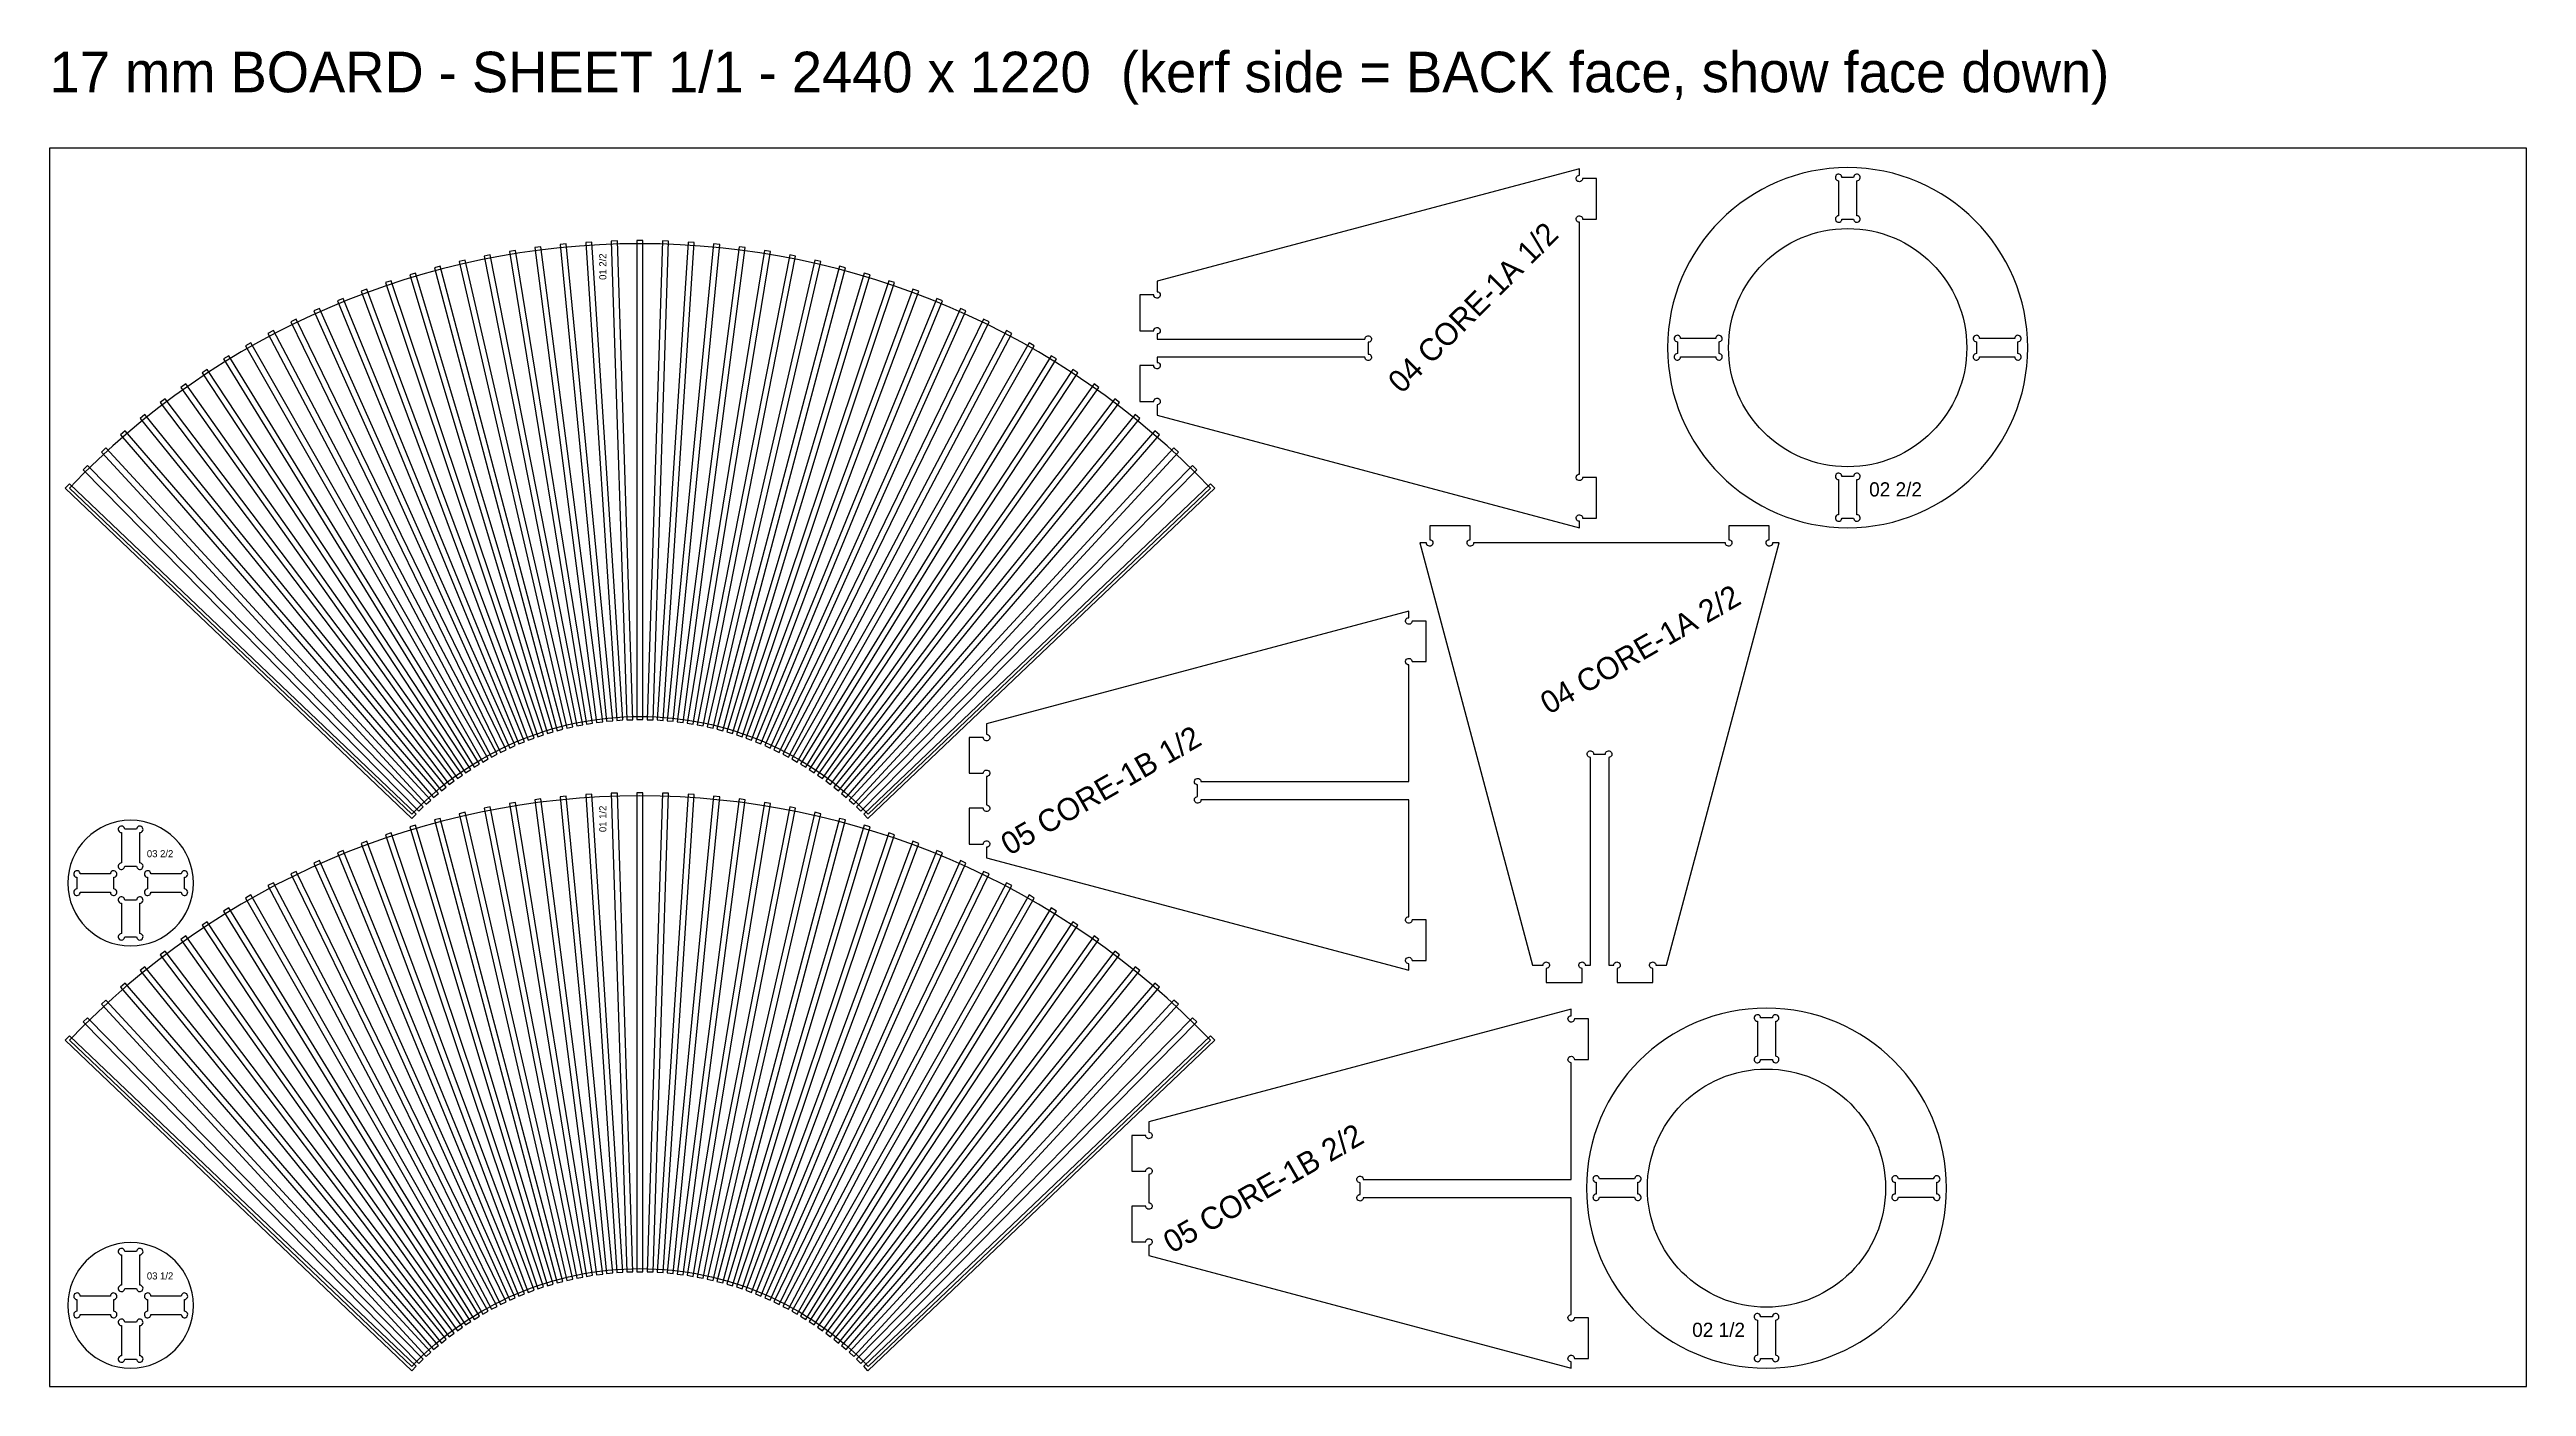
# Model space of a CAD drawing. Header units: millimetres. Extents: x 0 to 2440, y 0 to 1317.
import ezdxf
from ezdxf.enums import TextEntityAlignment as Align

# ---------------------------------------------------------------- set-up
doc = ezdxf.new("R2010")
doc.units = ezdxf.units.MM
for name, color, linetype in [('CUT', 1, 'Continuous'), ('ENGRAVE-LABEL', 3, 'Continuous'), ('POCKET-KERF-15', 5, 'Continuous'), ('REFERENCE-SHEET', 8, 'Continuous')]:
    doc.layers.add(name, color=color, linetype=linetype)

msp = doc.modelspace()

# ---------------------------------------------------------------- linework, layer by layer
at = {"layer": 'CUT'}
for points in [[(1507, 846), (1507, 852.4, -2.414214), (1510.2, 855.6), (1524, 855.6), (1524, 895.6), (1510.2, 895.6, -2.414214), (1507, 898.8), (1507, 1146.9, -2.414214), (1510.2, 1150.1), (1524, 1150.1), (1524, 1190.1), (1510.2, 1190.1, -2.414214), (1507, 1193.3), (1507, 1199.7), (1091, 1088.8), (1091, 1078.5, -2.414214), (1087.8, 1075.3), (1074, 1075.3), (1074, 1040.1), (1087.8, 1040.1, -2.414214), (1091, 1036.9), (1091, 1031.9), (1295.8, 1031.9, -2.414214), (1299, 1028.7), (1299, 1017.1, -2.414214), (1295.8, 1013.9), (1091, 1013.9), (1091, 1008.9, -2.414214), (1087.8, 1005.7), (1074, 1005.7), (1074, 970.4), (1087.8, 970.4, -2.414214), (1091, 967.2), (1091, 956.9)], [(1948.7, 1023.4, 1), (1594, 1023.4, 1)], [(1777.2, 1150.1, 2.414214), (1780.4, 1153.3), (1780.4, 1187.9, 2.414214), (1777.2, 1191.1), (1765.6, 1191.1, 2.414214), (1762.4, 1187.9), (1762.4, 1153.3, 2.414214), (1765.6, 1150.1)], [(806.4, 563.8), (1143.5, 885.1, 0.428387), (19.7, 885.1), (356.9, 563.8, -0.428387)], [(1654, 1023.4, -1), (1888.7, 1023.4, -1)], [(1603.6, 1017.6, 2.414214), (1606.8, 1014.4), (1641.4, 1014.4, 2.414214), (1644.6, 1017.6), (1644.6, 1029.2, 2.414214), (1641.4, 1032.4), (1606.8, 1032.4, 2.414214), (1603.6, 1029.2)], [(1898.1, 1017.6, 2.414214), (1901.3, 1014.4), (1935.9, 1014.4, 2.414214), (1939.1, 1017.6), (1939.1, 1029.2, 2.414214), (1935.9, 1032.4), (1901.3, 1032.4, 2.414214), (1898.1, 1029.2)], [(1777.2, 855.6, 2.414214), (1780.4, 858.8), (1780.4, 893.4, 2.414214), (1777.2, 896.6), (1765.6, 896.6, 2.414214), (1762.4, 893.4), (1762.4, 858.8, 2.414214), (1765.6, 855.6)], [(1703.7, 831), (1697.3, 831, -2.414214), (1694.1, 834.2), (1694.1, 848), (1654.1, 848), (1654.1, 834.2, -2.414214), (1650.9, 831), (1402.8, 831, -2.414214), (1399.6, 834.2), (1399.6, 848), (1359.6, 848), (1359.6, 834.2, -2.414214), (1356.4, 831), (1350, 831), (1460.9, 415), (1471.2, 415, -2.414214), (1474.4, 411.8), (1474.4, 398), (1509.7, 398), (1509.7, 411.8, -2.414214), (1512.9, 415), (1517.9, 415), (1517.9, 619.8, -2.414214), (1521.1, 623), (1532.7, 623, -2.414214), (1535.9, 619.8), (1535.9, 415), (1540.9, 415, -2.414214), (1544.1, 411.8), (1544.1, 398), (1579.3, 398), (1579.3, 411.8, -2.414214), (1582.5, 415), (1592.8, 415)], [(1339, 410), (1339, 416.4, -2.414214), (1342.2, 419.6), (1356, 419.6), (1356, 459.6), (1342.2, 459.6, -2.414214), (1339, 462.8), (1339, 577.9), (1134.2, 577.9, -2.414214), (1131, 581.1), (1131, 592.7, -2.414214), (1134.2, 595.9), (1339, 595.9), (1339, 710.9, -2.414214), (1342.2, 714.1), (1356, 714.1), (1356, 754.1), (1342.2, 754.1, -2.414214), (1339, 757.3), (1339, 763.7), (923, 652.8), (923, 642.5, -2.414214), (919.8, 639.3), (906, 639.3), (906, 604.1), (919.8, 604.1, -2.414214), (923, 600.9), (923, 572.9, -2.414214), (919.8, 569.7), (906, 569.7), (906, 534.4), (919.8, 534.4, -2.414214), (923, 531.2), (923, 520.9)], [(806.4, 19.8), (1143.5, 341.1, 0.428387), (19.7, 341.1), (356.9, 19.8, -0.428387)], [(141.8, 495.9, 1), (18, 495.9, 1)], [(85.7, 512.6, 2.414214), (88.9, 515.8), (88.9, 545.7, 2.414214), (85.7, 548.9), (74.1, 548.9, 2.414214), (70.9, 545.7), (70.9, 515.8, 2.414214), (74.1, 512.6)], [(27, 490.1, 2.414214), (30.2, 486.9), (60, 486.9, 2.414214), (63.2, 490.1), (63.2, 501.7, 2.414214), (60, 504.9), (30.2, 504.9, 2.414214), (27, 501.7)], [(96.6, 490.1, 2.414214), (99.8, 486.9), (129.7, 486.9, 2.414214), (132.9, 490.1), (132.9, 501.7, 2.414214), (129.7, 504.9), (99.8, 504.9, 2.414214), (96.6, 501.7)], [(85.7, 443, 2.414214), (88.9, 446.2), (88.9, 476, 2.414214), (85.7, 479.2), (74.1, 479.2, 2.414214), (70.9, 476), (70.9, 446.2, 2.414214), (74.1, 443)], [(1499, 18), (1499, 24.4, -2.414214), (1502.2, 27.6), (1516, 27.6), (1516, 67.6), (1502.2, 67.6, -2.414214), (1499, 70.8), (1499, 185.9), (1294.2, 185.9, -2.414214), (1291, 189.1), (1291, 200.7, -2.414214), (1294.2, 203.9), (1499, 203.9), (1499, 318.9, -2.414214), (1502.2, 322.1), (1516, 322.1), (1516, 362.1), (1502.2, 362.1, -2.414214), (1499, 365.3), (1499, 371.7), (1083, 260.8), (1083, 250.5, -2.414214), (1079.8, 247.3), (1066, 247.3), (1066, 212.1), (1079.8, 212.1, -2.414214), (1083, 208.9), (1083, 180.9, -2.414214), (1079.8, 177.7), (1066, 177.7), (1066, 142.4), (1079.8, 142.4, -2.414214), (1083, 139.2), (1083, 128.9)], [(1868.7, 195.4, 1), (1514, 195.4, 1)], [(1697.2, 322.1, 2.414214), (1700.4, 325.3), (1700.4, 359.9, 2.414214), (1697.2, 363.1), (1685.6, 363.1, 2.414214), (1682.4, 359.9), (1682.4, 325.3, 2.414214), (1685.6, 322.1)], [(1574, 195.4, -1), (1808.7, 195.4, -1)], [(1523.6, 189.6, 2.414214), (1526.8, 186.4), (1561.4, 186.4, 2.414214), (1564.6, 189.6), (1564.6, 201.2, 2.414214), (1561.4, 204.4), (1526.8, 204.4, 2.414214), (1523.6, 201.2)], [(1818.1, 189.6, 2.414214), (1821.3, 186.4), (1855.9, 186.4, 2.414214), (1859.1, 189.6), (1859.1, 201.2, 2.414214), (1855.9, 204.4), (1821.3, 204.4, 2.414214), (1818.1, 201.2)], [(141.8, 79.9, 1), (18, 79.9, 1)], [(85.7, 96.6, 2.414214), (88.9, 99.8), (88.9, 129.7, 2.414214), (85.7, 132.9), (74.1, 132.9, 2.414214), (70.9, 129.7), (70.9, 99.8, 2.414214), (74.1, 96.6)], [(27, 74.1, 2.414214), (30.2, 70.9), (60, 70.9, 2.414214), (63.2, 74.1), (63.2, 85.7, 2.414214), (60, 88.9), (30.2, 88.9, 2.414214), (27, 85.7)], [(96.6, 74.1, 2.414214), (99.8, 70.9), (129.7, 70.9, 2.414214), (132.9, 74.1), (132.9, 85.7, 2.414214), (129.7, 88.9), (99.8, 88.9, 2.414214), (96.6, 85.7)], [(85.7, 27, 2.414214), (88.9, 30.2), (88.9, 60, 2.414214), (85.7, 63.2), (74.1, 63.2, 2.414214), (70.9, 60), (70.9, 30.2, 2.414214), (74.1, 27)], [(1697.2, 27.6, 2.414214), (1700.4, 30.8), (1700.4, 65.4, 2.414214), (1697.2, 68.6), (1685.6, 68.6, 2.414214), (1682.4, 65.4), (1682.4, 30.8, 2.414214), (1685.6, 27.6)]]:
    msp.add_lwpolyline(points, format="xyb", close=True, dxfattribs=at)
at = {"layer": 'POCKET-KERF-15'}
for points in [[(538.9, 654.1), (544.9, 654.8), (483.9, 1122.8), (478, 1122)], [(548.8, 655.3), (554.8, 655.9), (509, 1125.6), (503.1, 1125)], [(558.7, 656.2), (564.7, 656.6), (534.2, 1127.5), (528.2, 1127.1)], [(568.7, 656.8), (574.7, 656.9), (559.4, 1128.6), (553.4, 1128.4)], [(578.6, 657), (584.6, 657), (584.6, 1128.9), (578.6, 1128.9)], [(588.6, 656.9), (594.6, 656.8), (609.8, 1128.4), (603.9, 1128.6)], [(598.5, 656.6), (604.5, 656.2), (635, 1127.1), (629.1, 1127.5)], [(608.4, 655.9), (614.4, 655.3), (660.2, 1125), (654.2, 1125.6)], [(618.3, 654.8), (624.3, 654.1), (685.2, 1122), (679.3, 1122.8)], [(500, 646), (505.8, 647.5), (384.9, 1103.7), (379.1, 1102.2)], [(509.6, 648.5), (515.5, 649.8), (409.4, 1109.7), (403.6, 1108.3)], [(519.3, 650.7), (525.2, 651.8), (434.1, 1114.9), (428.2, 1113.7)], [(529.1, 652.5), (535, 653.5), (459, 1119.2), (453, 1118.3)], [(628.2, 653.5), (634.1, 652.5), (710.2, 1118.3), (704.3, 1119.2)], [(638, 651.8), (643.9, 650.7), (735, 1113.7), (729.1, 1114.9)], [(647.8, 649.8), (653.6, 648.5), (759.7, 1108.3), (753.8, 1109.7)], [(657.5, 647.5), (663.3, 646), (784.1, 1102.2), (778.3, 1103.7)], [(471.6, 636.7), (477.3, 638.8), (312.7, 1081.1), (307.1, 1079)], [(481, 640.1), (486.7, 642), (336.5, 1089.4), (330.8, 1087.5)], [(490.4, 643.2), (496.2, 644.9), (360.6, 1096.9), (354.9, 1095.2)], [(667.1, 644.9), (672.8, 643.2), (808.4, 1095.2), (802.6, 1096.9)], [(676.6, 642), (682.3, 640.1), (832.4, 1087.5), (826.7, 1089.4)], [(686, 638.8), (691.6, 636.7), (856.2, 1079), (850.5, 1081.1)], [(444.3, 624.7), (449.7, 627.3), (243, 1051.5), (237.6, 1048.9)], [(453.3, 629), (458.8, 631.4), (265.9, 1062.1), (260.5, 1059.7)], [(462.4, 633), (467.9, 635.2), (289.2, 1072), (283.6, 1069.7)], [(695.3, 635.2), (700.8, 633), (879.6, 1069.7), (874.1, 1072)], [(704.5, 631.4), (710, 629), (902.8, 1059.7), (897.3, 1062.1)], [(713.5, 627.3), (718.9, 624.7), (925.6, 1048.9), (920.2, 1051.5)], [(426.8, 615.2), (432, 618.2), (198.3, 1028.2), (193.1, 1025.2)], [(435.5, 620.1), (440.8, 622.9), (220.5, 1040.2), (215.2, 1037.4)], [(722.5, 622.9), (727.8, 620.1), (948.1, 1037.4), (942.8, 1040.2)], [(731.2, 618.2), (736.4, 615.2), (970.1, 1025.2), (964.9, 1028.2)], [(409.9, 604.6), (414.9, 607.9), (155.2, 1001.9), (150.2, 998.6)], [(418.3, 610), (423.4, 613.2), (176.6, 1015.4), (171.4, 1012.3)], [(739.8, 613.2), (745, 610), (991.8, 1012.3), (986.7, 1015.4)], [(748.3, 607.9), (753.3, 604.6), (1013, 998.6), (1008, 1001.9)], [(401.8, 598.9), (406.7, 602.4), (134.3, 987.8), (129.4, 984.3)], [(756.6, 602.4), (761.5, 598.9), (1033.8, 984.3), (1028.9, 987.8)], [(386, 586.8), (390.7, 590.5), (94, 957.5), (89.3, 953.7)], [(393.8, 593), (398.6, 596.6), (113.9, 973), (109.1, 969.4)], [(764.7, 596.6), (769.4, 593), (1054.1, 969.4), (1049.4, 973)], [(772.6, 590.5), (777.2, 586.8), (1074, 953.7), (1069.3, 957.5)], [(378.4, 580.3), (383, 584.2), (74.5, 941.4), (70, 937.5)], [(780.3, 584.2), (784.8, 580.3), (1093.3, 937.5), (1088.7, 941.4)], [(363.9, 566.7), (368.2, 570.9), (37.3, 907.3), (33, 903.1)], [(371.1, 573.6), (375.5, 577.7), (55.6, 924.7), (51.2, 920.6)], [(787.7, 577.7), (792.2, 573.6), (1112, 920.6), (1107.6, 924.7)], [(795, 570.9), (799.3, 566.7), (1130.2, 903.1), (1125.9, 907.3)], [(357, 559.5), (361.2, 563.9), (19.5, 889.4), (15.4, 885.1)], [(806.2, 559.5), (802.1, 563.9), (1143.7, 889.4), (1147.9, 885.1)], [(509.6, 104.5), (515.5, 105.8), (409.4, 565.7), (403.6, 564.3)], [(519.3, 106.7), (525.2, 107.8), (434.1, 570.9), (428.2, 569.7)], [(529.1, 108.5), (535, 109.5), (459, 575.2), (453, 574.3)], [(538.9, 110.1), (544.9, 110.8), (483.9, 578.8), (478, 578)], [(548.8, 111.3), (554.8, 111.9), (509, 581.6), (503.1, 581)], [(558.7, 112.2), (564.7, 112.6), (534.2, 583.5), (528.2, 583.1)], [(568.7, 112.8), (574.7, 112.9), (559.4, 584.6), (553.4, 584.4)], [(578.6, 113), (584.6, 113), (584.6, 584.9), (578.6, 584.9)], [(588.6, 112.9), (594.6, 112.8), (609.8, 584.4), (603.9, 584.6)], [(598.5, 112.6), (604.5, 112.2), (635, 583.1), (629.1, 583.5)], [(608.4, 111.9), (614.4, 111.3), (660.2, 581), (654.2, 581.6)], [(618.3, 110.8), (624.3, 110.1), (685.2, 578), (679.3, 578.8)], [(628.2, 109.5), (634.1, 108.5), (710.2, 574.3), (704.3, 575.2)], [(638, 107.8), (643.9, 106.7), (735, 569.7), (729.1, 570.9)], [(647.8, 105.8), (653.6, 104.5), (759.7, 564.3), (753.8, 565.7)], [(471.6, 92.7), (477.3, 94.8), (312.7, 537.1), (307.1, 535)], [(481, 96.1), (486.7, 98), (336.5, 545.4), (330.8, 543.5)], [(490.4, 99.2), (496.2, 100.9), (360.6, 552.9), (354.9, 551.2)], [(500, 102), (505.8, 103.5), (384.9, 559.7), (379.1, 558.2)], [(657.5, 103.5), (663.3, 102), (784.1, 558.2), (778.3, 559.7)], [(667.1, 100.9), (672.8, 99.2), (808.4, 551.2), (802.6, 552.9)], [(676.6, 98), (682.3, 96.1), (832.4, 543.5), (826.7, 545.4)], [(686, 94.8), (691.6, 92.7), (856.2, 535), (850.5, 537.1)], [(453.3, 85), (458.8, 87.4), (265.9, 518.1), (260.5, 515.7)], [(462.4, 89), (467.9, 91.2), (289.2, 528), (283.6, 525.7)], [(695.3, 91.2), (700.8, 89), (879.6, 525.7), (874.1, 528)], [(704.5, 87.4), (710, 85), (902.8, 515.7), (897.3, 518.1)], [(435.5, 76.1), (440.8, 78.9), (220.5, 496.2), (215.2, 493.4)], [(444.3, 80.7), (449.7, 83.3), (243, 507.5), (237.6, 504.9)], [(713.5, 83.3), (718.9, 80.7), (925.6, 504.9), (920.2, 507.5)], [(722.5, 78.9), (727.8, 76.1), (948.1, 493.4), (942.8, 496.2)], [(418.3, 66), (423.4, 69.2), (176.6, 471.4), (171.4, 468.3)], [(426.8, 71.2), (432, 74.2), (198.3, 484.2), (193.1, 481.2)], [(731.2, 74.2), (736.4, 71.2), (970.1, 481.2), (964.9, 484.2)], [(739.8, 69.2), (745, 66), (991.8, 468.3), (986.7, 471.4)], [(401.8, 54.9), (406.7, 58.4), (134.3, 443.8), (129.4, 440.3)], [(409.9, 60.6), (414.9, 63.9), (155.2, 457.9), (150.2, 454.6)], [(748.3, 63.9), (753.3, 60.6), (1013, 454.6), (1008, 457.9)], [(756.6, 58.4), (761.5, 54.9), (1033.8, 440.3), (1028.9, 443.8)], [(393.8, 49), (398.6, 52.6), (113.9, 429), (109.1, 425.4)], [(764.7, 52.6), (769.4, 49), (1054.1, 425.4), (1049.4, 429)], [(378.4, 36.3), (383, 40.2), (74.5, 397.4), (70, 393.5)], [(386, 42.8), (390.7, 46.5), (94, 413.5), (89.3, 409.7)], [(772.6, 46.5), (777.2, 42.8), (1074, 409.7), (1069.3, 413.5)], [(780.3, 40.2), (784.8, 36.3), (1093.3, 393.5), (1088.7, 397.4)], [(371.1, 29.6), (375.5, 33.7), (55.6, 380.7), (51.2, 376.6)], [(787.7, 33.7), (792.2, 29.6), (1112, 376.6), (1107.6, 380.7)], [(357, 15.5), (361.2, 19.9), (19.5, 345.4), (15.4, 341.1)], [(363.9, 22.7), (368.2, 26.9), (37.3, 363.3), (33, 359.1)], [(795, 26.9), (799.3, 22.7), (1130.2, 359.1), (1125.9, 363.3)], [(806.2, 15.5), (802.1, 19.9), (1143.7, 345.4), (1147.9, 341.1)]]:
    msp.add_lwpolyline(points, close=True, dxfattribs=at)
at = {"layer": 'REFERENCE-SHEET'}
msp.add_lwpolyline([(0, 0), (2440, 0), (2440, 1220), (0, 1220)], close=True, dxfattribs=at)

# ---------------------------------------------------------------- texts
at = {"layer": 'ENGRAVE-LABEL'}
for s, height, rotation, p in [('04 CORE-1A 1/2', 22, 45, (1402.2, 1063)), ('01 2/2', 7, 90, (545, 1103.2)), ('04 CORE-1A 2/2', 22, 30, (1567, 726.2)), ('05 CORE-1B 1/2', 22, 30, (1035.6, 587.3)), ('01 1/2', 7, 90, (545, 559.2)), ('05 CORE-1B 2/2', 22, 30, (1195.6, 195.3))]:
    msp.add_text(s, height=height, rotation=rotation, dxfattribs=at).set_placement(p, align=Align.MIDDLE_CENTER)
for s, height, p in [('02 2/2', 14, (1818.5, 883.8)), ('03 2/2', 7, (108.9, 524.9)), ('03 1/2', 7, (108.9, 108.9)), ('02 1/2', 14, (1644.2, 55.8))]:
    msp.add_text(s, height=height, dxfattribs=at).set_placement(p, align=Align.MIDDLE_CENTER)
at = {"layer": 'REFERENCE-SHEET'}
msp.add_text('17 mm BOARD - SHEET 1/1 - 2440 x 1220  (kerf side = BACK face, show face down)', height=40, dxfattribs=at).set_placement((0, 1275))

doc.saveas('drawing.dxf')
